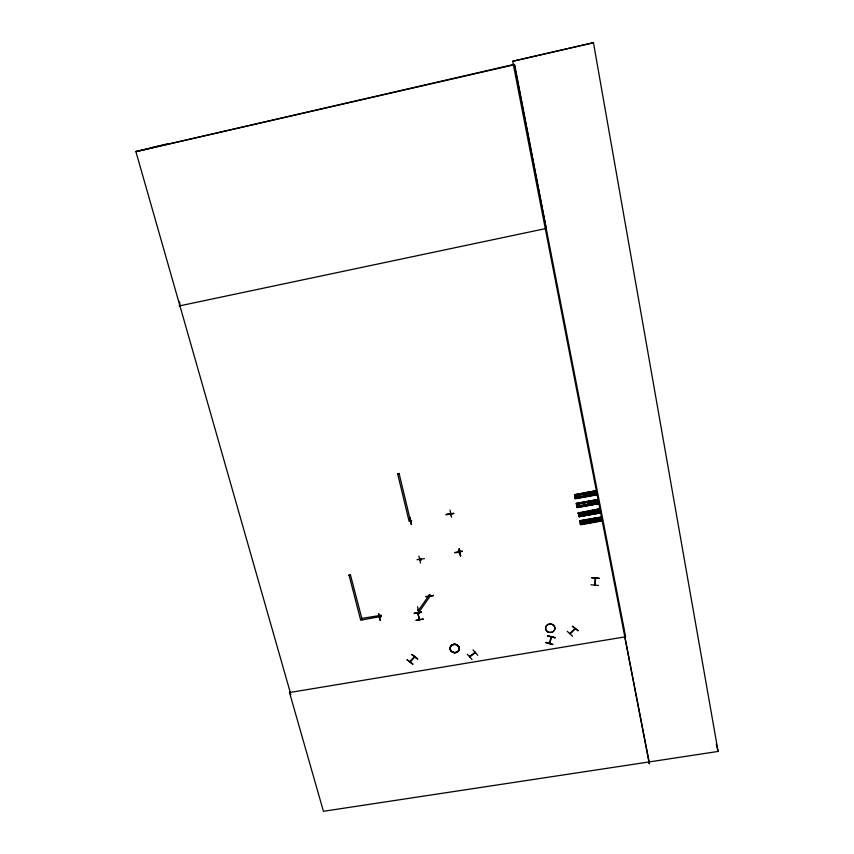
<?xml version="1.0" encoding="UTF-8"?>
<svg xmlns="http://www.w3.org/2000/svg" width="854" height="854" viewBox="0 0 854 854"><rect width="100%" height="100%" fill="white"/><g stroke="black" fill="none" stroke-linecap="round" stroke-linejoin="round"><path stroke-width="1.28" d="M590.936 584.798L598.558 585.481M549.378 642.592L549.239 643.372M477.781 655.296L473.02 649.873M591.683 577.774L599.327 578.414M594.587 584.136L594.63 585.075L594.651 584.339M595.633 578.105L595.291 578.863L595.366 578.083M594.608 584.979L595.366 578.158M594.694 584.083L594.896 585.097L595.014 584.168M475.155 652.296L474.931 653.246L474.76 652.595M475.326 652.264L469.753 656.32M469.775 656.352L469.988 656.939L470.148 656.032M467.298 654.26L472.059 659.523M545.77 642.635L553.008 644.514L545.791 642.432M591.683 577.678L599.337 578.297M460.53 555.922L459.345 548.876L460.552 555.762M459.591 551.994L459.815 552.282M459.089 552.122L459.036 552.762L459.078 552.09M458.449 551.406L458.63 550.798M458.993 548.802L460.637 555.879M454.947 552.474C468.857 549.517 460.562 552.228 455.011 552.794M451.531 517.204L450.037 510.073M450.752 513.275L450.624 513.884L450.677 513.286M450.058 513.318L450.25 514.652M450.261 514.834L450.058 513.66M433.288 595.078L433.341 595.622L425.954 596.508M411.916 654.442L417.649 658.84M418.802 609.703L419.965 610.717L430.662 595.355M429.583 594.875L429.466 595.889L429.423 594.597M429.423 595.793L429.252 595.153L429.786 595.387M429.711 594.918L429.722 595.75M414.692 656.448L410.123 661.295M414.884 656.598L414.35 657.495L414.532 656.502M423.168 619.171L415.887 620.367L423.189 619.033M414.841 656.961L410.315 661.914L410.582 660.985M419.346 619.353L419.506 618.776M419.538 619.139L419.709 619.289M419.165 613.674L417.595 606.767M418.385 610.13L417.585 610.567M418.076 613.044L417.916 613.385M417.852 612.766L417.894 613.695M418.236 609.841L418.257 610.525L417.574 610.108M417.745 610.61L417.723 609.927M407.219 659.672L412.92 664.092M424.395 558.591L417.008 559.765M420.755 560.01L420.638 558.964M421.011 559.968L420.798 558.911M421.011 559.05L420.168 559.658L420.862 559.519M420.285 558.996L420.243 559.626M594.971 585.033L595.665 577.955M411.575 524.473L409.845 517.417M411.436 520.374L411.596 520.684M397.601 473.628L409.087 521.324L410.593 520.833M410.923 520.47L411.596 520.929M410.774 520.759C412.236 520.246 410.678 521.869 410.934 520.502M419.624 619.673L417.777 613.076M348.998 574.998L360.676 620.185L381.343 616.374M380.404 620.303L378.717 613.631M379.667 616.577L379.806 617.164L380.308 616.428M381.268 616.631L381.001 615.072M574.454 629.206L574.849 628.427M575.222 628.939L575.009 628.363M361.818 618.381L380.927 615.339M362.16 619.684L350.407 574.742M547.83 636.091L555.185 637.639L547.852 635.878M417.521 610.332L418.257 610.204L417.67 610.268M458.897 552.463L459.719 552.324L458.95 552.709M410.528 521.057L399.064 473.351M595.612 578.734L595.601 577.806M572.596 636.337L567.248 631.33M547.852 636.006L555.1 637.885M380.308 616.759L379.72 616.823M450.666 513.83L449.951 513.67M459.676 552.613L459.11 552.719M551.204 637.127L549.25 643.489M574.87 628.747L569.949 633.412M575.148 628.971L570.205 633.903L570.344 632.91M418.738 609.969L429.381 594.854L430.608 595.612M407.006 659.907L412.749 664.273M458.342 551.193L458.822 551.609M411.852 654.644L417.585 659.053M572.329 626.462L578.211 630.786L572.586 626.185M411.895 654.57L417.659 658.957M469.871 656.929L475.283 652.595M512.688 61.264L593.455 42.7L718.107 751.435L649.179 761.928L512.688 61.264L593.455 42.7M380.051 620.388L378.407 613.684M420.51 563.021L418.876 556.114M411.18 524.527L409.536 517.471M151.916 147.518L167.106 143.92M151.67 147.849L135.893 151.596L290.264 692.413L289.506 692.541L290.99 694.665M514.129 64.37L135.893 151.596L514.354 64.744L625.651 636.764L289.506 692.541M179.084 305.978L546.208 228.466L514.674 64.669M397.526 473.831L398.989 473.564M574.571 494.615L595.473 490.911L596.252 494.989L575.382 498.768L574.571 494.615L574.763 495.587M595.558 491.338L574.667 495.106L595.644 491.744L574.817 495.875L595.708 492.075M575.126 497.519L596.06 493.996L575.19 497.786M596.113 494.285L575.244 498.074M597.181 499.654L576.333 503.433L577.144 507.554L597.971 503.796L597.181 499.633L597.373 500.604L576.525 504.372L576.333 503.401L597.224 499.814L576.386 503.636M597.288 500.198L576.439 503.956M597.362 500.519L576.514 504.287M576.888 506.294L597.747 502.622L597.917 503.497L577.08 507.191L576.888 506.294L597.768 502.728M597.832 503.049L577.037 507.052M597.96 503.753L577.144 507.543M578.243 512.923L599.006 509.005L599.23 510.169L578.425 513.873L599.23 510.126M578.382 513.617L599.092 509.464M578.329 513.371L599.177 509.827M578.745 515.528L599.551 511.888L599.721 512.752L578.927 516.414L578.745 515.549L599.54 511.856M578.937 516.489L599.668 512.507L599.775 513.051L578.969 516.702L599.775 513.04M578.895 516.318L599.711 512.678L599.017 509.091M579.791 520.673L600.608 517.214L579.845 520.94M579.898 521.228L600.661 517.503M579.983 521.623L600.736 517.866L579.973 521.559L579.834 520.844L580.539 524.484M600.597 517.15L600.8 518.207L580.026 521.89L600.789 518.164M580.346 523.534L601.141 520.001L580.346 523.534L580.592 524.783L601.344 521.079L601.109 519.894M580.485 524.228L601.259 520.598L580.528 524.42M348.902 575.244L350.311 574.998M446.151 514.802L453.655 513.478M426.029 596.829L433.341 595.601M421.47 612.094L414.179 613.289L421.46 612.083M421.534 612.361L414.265 613.567M290.243 692.327L289.485 692.455L323.431 811.3L649.179 761.928M419.485 619.075L419.378 619.716L417.798 613.151M420.851 559.274L421.054 559.818M595.27 578.766L595.345 577.784M551.62 637.169L549.57 643.585L549.73 642.614M458.449 551.673L458.363 551.118M578.179 512.656L578.991 516.777M716.207 743.941L718.107 751.435M601.237 520.513L600.565 516.98M596.049 493.922L596.199 494.69L575.318 498.416L575.18 497.701M596.145 494.423L575.329 498.48M580.453 524.089L601.195 520.31M598.996 508.973L578.297 513.222M576.728 494.413L577.453 498.01M578.489 503.198L579.204 506.785M580.336 512.453L581.051 516.019M581.937 520.47L582.652 524.025M589.826 492.032L590.52 495.544M591.555 500.839L592.26 504.426M591.491 510.446L592.185 513.927M593.776 522.04L593.071 518.378M590.968 518.858L591.662 522.317M595.782 503.796L595.067 500.102M598.473 517.503L599.156 520.972M591.939 491.648L592.655 495.256M593.669 500.455L594.373 504.041M624.84 636.903L649.286 763.882L648.88 761.245M595.601 491.541L595.462 490.815L574.625 494.882M597.586 512.955L596.882 509.379M597.747 521.228L597.053 517.663M594.053 494.904L593.349 491.296M596.177 513.201L595.473 509.624M595.644 521.602L594.939 518.047M594.064 513.585L593.359 510.009M590.37 504.682L589.666 501.084M588.641 495.896L587.926 492.288M590.082 514.3L589.377 510.735M588.257 505.066L587.541 501.469M586.517 496.281L585.812 492.673M179.586 301.857L179.906 305.807M574.496 628.779L574.71 629.355M551.567 636.753L551.396 637.799L551.321 636.689M453.677 513.382L446.066 514.492L453.687 513.403M599.625 512.272L578.831 516.008L599.636 512.315M547.627 631.768A4.686 4.238 2.4 0 0 554.919 628.619A4.686 4.238 2.4 0 0 548.204 624.445A4.686 4.238 2.4 0 0 547.627 631.768M547.606 631.714A4.708 4.27 2.4 0 0 554.94 628.533A4.708 4.27 2.4 0 0 548.193 624.349A4.708 4.27 2.4 0 0 547.606 631.714M451.264 651.26A4.622 4.163 9.3 0 0 459.068 649.958A4.622 4.163 9.3 0 0 453.698 644.45A4.622 4.163 9.3 0 0 451.264 651.26A4.612 4.153 9.3 0 0 459.068 649.958A4.612 4.153 9.3 0 0 453.698 644.45A4.612 4.153 9.3 0 0 451.275 651.25M451.286 651.122A4.622 4.163 9.3 0 0 459.089 649.819A4.622 4.163 9.3 0 0 453.72 644.3A4.622 4.163 9.3 0 0 451.286 651.122M451.307 651.111A4.601 4.153 9.3 0 0 459.078 649.809A4.601 4.153 9.3 0 0 453.73 644.322A4.601 4.153 9.3 0 0 451.307 651.111"/></g></svg>
